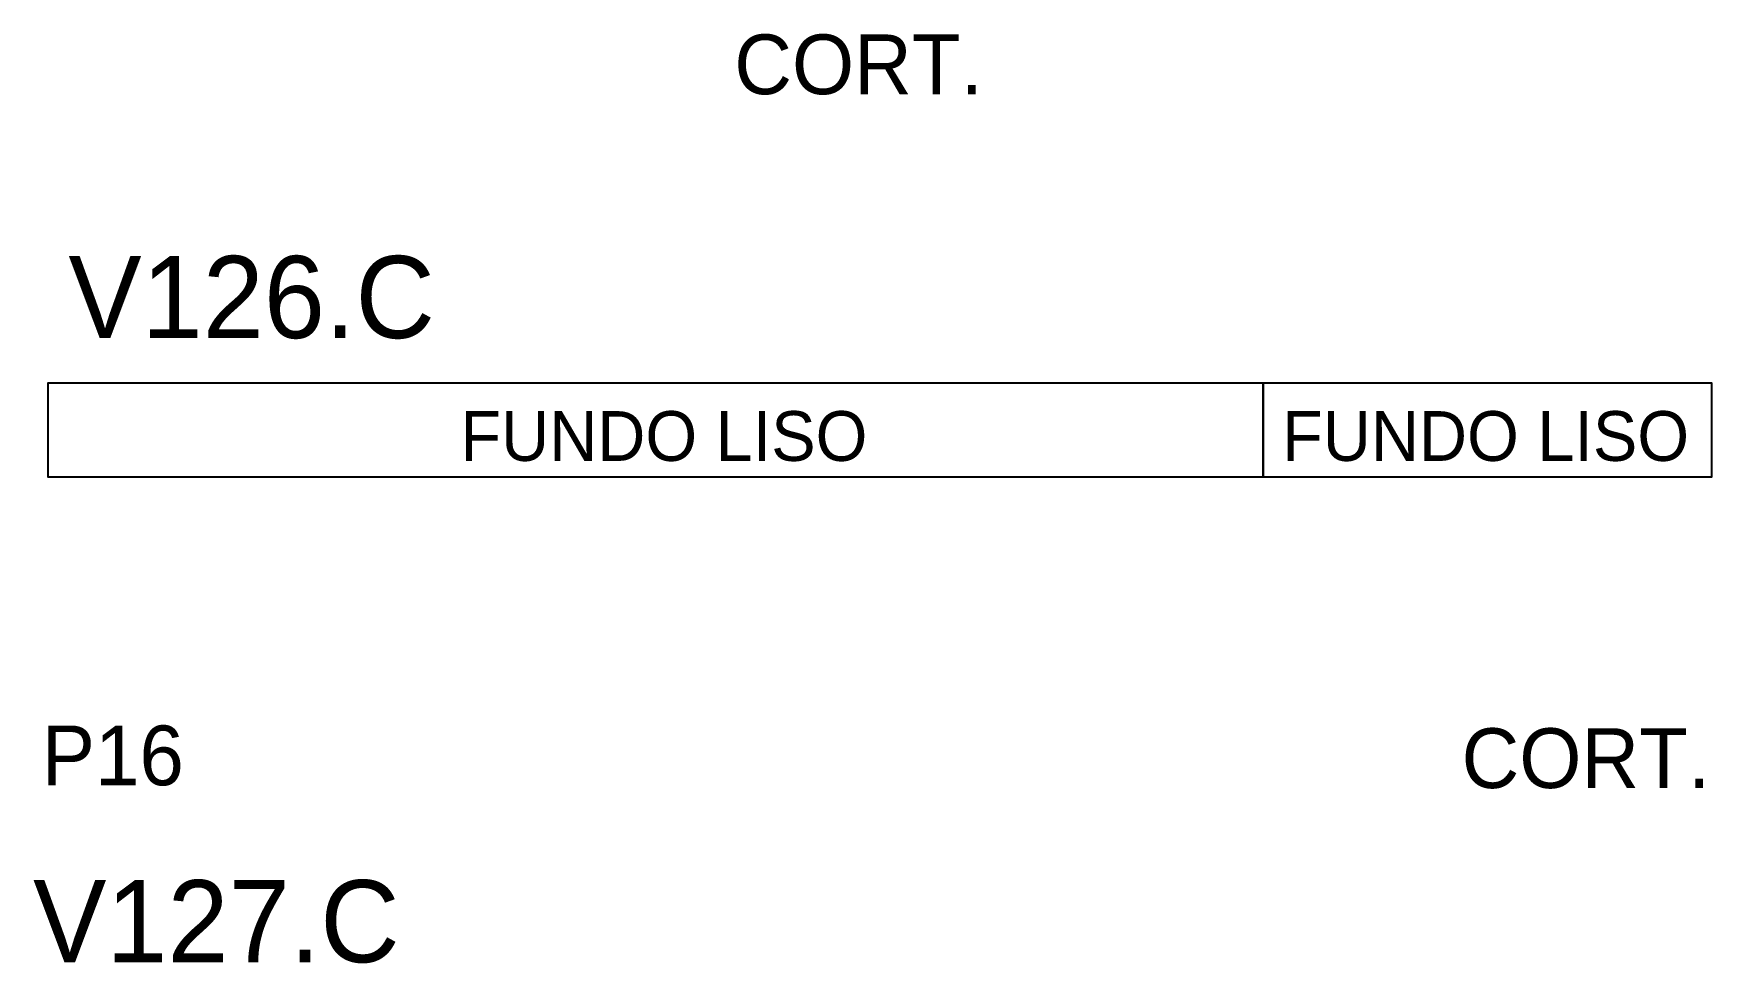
# Model space of a CAD drawing. Header units: metres. Extents: x 2533 to 2870, y 16261 to 16448.
import ezdxf

# ---------------------------------------------------------------- set-up
doc = ezdxf.new("R2010")
doc.units = ezdxf.units.M
for name, color, linetype in [('5', 7, 'Continuous'), ('NOMENCLATURA', 7, 'Continuous'), ('Painéis', 7, 'Continuous')]:
    doc.layers.add(name, color=color, linetype=linetype)

msp = doc.modelspace()

# ---------------------------------------------------------------- linework, layer by layer
at = {"layer": 'Painéis', "color": 7, "lineweight": 25}
for points in [[(2780.19, 16358.84), (2536.19, 16358.84), (2536.19, 16377.84), (2780.19, 16377.84)], [(2780.19, 16377.84), (2870.19, 16377.84), (2870.19, 16358.84), (2780.19, 16358.84)]]:
    msp.add_lwpolyline(points, close=True, dxfattribs=at)

# ---------------------------------------------------------------- texts
at = {"layer": '5', "color": 7, "lineweight": 25}
for s, p in [('CORT.', (2673.96, 16435.8)), ('P16', (2534.89, 16296.98)), ('CORT.', (2820.01, 16296.43))]:
    msp.add_text(s, height=12, dxfattribs=at).set_placement(p)
at = {"layer": 'NOMENCLATURA', "color": 7, "lineweight": 25}
for s, height, p in [('V126.C', 16.5, (2540.24, 16386.81)), ('FUNDO LISO', 10, (2618.97, 16362.14)), ('FUNDO LISO', 10, (2783.97, 16362.14)), ('V127.C', 16.5, (2533.16, 16261.43))]:
    msp.add_text(s, height=height, dxfattribs=at).set_placement(p)

doc.saveas('drawing.dxf')
